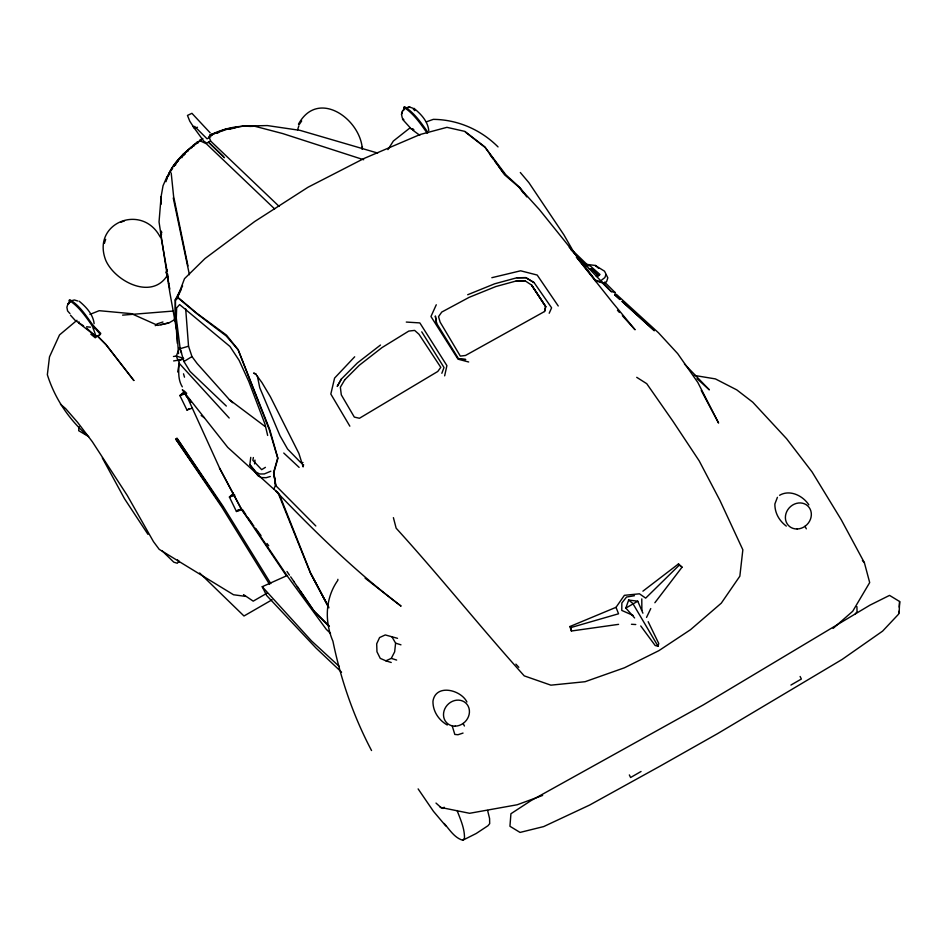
<?xml version="1.0" encoding="UTF-8"?>
<svg xmlns="http://www.w3.org/2000/svg" width="947" height="947" viewBox="0 0 947 947"><rect width="100%" height="100%" fill="white"/><g stroke="black" fill="none" stroke-linecap="round" stroke-linejoin="round"><path stroke-width="1.42" d="M257.276 375.734L259.774 387.773L280.004 435.786L287.58 449.044L300.968 462.799L302.993 462.55M362.334 149.2C360.547 118.908 317.896 88.438 298.471 124.187M362.322 149.366L362.37 146.596M161.25 234.051L161.239 231.175L161.179 237.91L167.074 271.102M899.117 613.088L899.65 601.534L889.541 595.391L869.95 605.157L703.337 704.888L531.018 800.617L510.93 813.733L509.936 826.281L520.045 832.425L543.685 826.577L589.626 805.057L659.988 766.182L717.4 733.736L842.12 659.443L882.616 631.116L898.656 614.082L898.881 611.288M337.878 579.315L337.783 580.404C325.176 598.149 324.466 621.54 332.918 641.202C340.766 679.295 353.349 716.11 371.544 750.533M899.212 607.11L899.65 601.534M160.86 234.276L161.085 231.435M161.227 235.483L161.475 232.631M79.063 426.588L78.696 430.696L88.698 436.603M254.601 463.888L254.98 460.076M391.928 636.786L395.597 643.143L394.65 651.832L391.289 658.378L385.879 660.817L380.256 658.378L376.965 651.761L376.693 643.818L379.593 637.544L385.263 634.94L397.527 638.325M270.297 476.507L266.178 477.702L261.419 477.572L257.88 475.678L249.842 464.681L250.754 457.377M179.066 359.327C179.208 368.62 177.006 378.244 182.298 386.838M177.681 371.993L179.196 363.139M166.636 179.09C172.603 161.629 188.323 149.366 202.741 138.771C187.399 149.448 170.803 162.837 165.997 181.706M253.37 457.531L252.849 460.313L261.668 469.665L265.409 467.345M303.561 464.657L303.123 466.883L298.897 453.459L270.392 396.769L261.857 382.446L256.033 374.55L253.607 373.047L256.057 373.935M444.652 375.841L446.901 365.601L419.852 322.915L406.287 322.063M640.752 625.955L655.17 645.499L658.047 646.233L658.733 643.451L648.162 621.682M544.537 311.516L545.638 306.508L531.61 285.094L525.017 280.75L516.151 280.987L495.755 286.574L469.203 297.311L441.764 312.06L438.544 316.618L440.106 322.087L460.313 356.096L465.51 355.468L544.537 311.516L545.756 306.698L531.539 285.047L545.638 306.508M315.825 525.976L275.565 485.397L273.825 472.707L277.909 458.301L269.729 429.547L238.099 349.609L226.487 335.131L196.585 313.102L177.562 297.086L184.499 278.678L205.014 258.543L254.636 221.562L308.012 187.246L364.074 158.457L420.077 134.521L446.937 127.336L464.859 131.396L484.828 146.868L504.55 174.781L519.299 187.447L539.447 209.666L581.363 261.715L596.515 281.827L576.309 256.862L612.413 302.353L635.07 329.757L622.357 315.694M168.59 175.692L169.335 173.1L172.626 168.4M68.018 303.727L70.776 300.957L68.373 304.129L68.042 303.596L66.882 307.242L67.58 310.924L69.971 313.611M104.395 243.343L105.662 239.354M297.607 129.739L298.885 125.762M401.54 114.267L402.712 110.621M634.608 617.953L625.837 608.081L628.654 600.055L637.757 601.203L642.906 613.171M441.847 373.296L444.013 367.495L421.746 331.841M167.122 176.414L163.038 185.73L161.097 196.68L159.037 221.941L169.797 292.303L176.544 329.734M436.271 304.768L430.956 316.511L458.028 359.185L468.67 361.991M413.259 129.147L412.785 130.165L419.805 135.314M328.893 607.867L310.415 573.065L277.921 492.487L273.766 489.149L275.79 484.852L273.588 472.446L277.696 458.028L269.197 429.441L238.23 349.964L226.262 336.007L196.94 313.717L177.929 297.832L175.491 300.495L175.479 313.066L178.533 353.645M646.541 617.408L650.767 608.578M181.149 289.604L177.562 297.086L175.242 299.891L175.242 312.569L177.326 343.335M168.886 283.532L166.21 272.156L167.323 269.919M777.416 497.329L774.871 503.982C774.753 513.037 779.203 520.708 786.306 526.106M79.075 321.873L78.577 322.832L95.801 336.268L99.033 335.546L100.773 333.403L92.984 325.354M175.242 299.891L182.593 285.958M173.869 166.281L174.816 164.553L175.751 164.837M341.417 378.966L337.215 386.435L341.429 378.978L357.362 362.961L380.493 345.028M387.95 149.626L393.336 141.056L409.802 128.058L413.709 129.846L409.802 128.058M167.027 275.861C151.331 300.27 114.859 281.188 105.768 260.342C91.113 222.794 142.228 202.646 160.173 237.01M299.311 124.424L301.679 120.979M618.58 624.357L571.396 631.01L569.905 626.535L616.024 607.323L624.381 595.332L639.474 593.805L645.676 598.137L679.366 565.051L682.041 567.194L654.874 602.73M174.272 166.056L179.208 159.001L183.73 155.272M179.894 158.386L180.972 157.048L182.002 157.628M69.569 300.258L69.96 299.773C83.443 307.811 89.882 323.377 100.465 334.362L96.203 336.824L86.651 328.147M404.274 107.236L404.665 106.751C414.431 112.871 421.427 123.181 428.044 132.568L427.144 133.089C420.527 123.702 413.531 113.391 403.765 107.26L404.061 109.876M174.757 164.636L182.972 154.527L196.905 142.322M179.007 561.169L177.29 563.252L173.798 562.175L162.115 550.834M444.107 807.199L443.066 808.442L441.148 807.696L435.999 803.068M444.167 823.464C449.6 829.643 454.477 837.894 462.787 840.249L464.492 838.178C464.681 828.495 460.491 819.415 457.093 810.537M855.33 613.869L857.047 611.786L856.917 606.636M176.746 162.351L177.847 161.061M354.675 356.794L334.587 378.09L330.823 394.047L349.845 426.174M603.618 284.431L606.719 281.318L607.82 277.802L606.269 274.76M405.47 107.934L410.004 107.118L405.423 107.958L402.676 110.621L401.504 114.267L402.25 117.925L403.836 119.724M155.237 325.697L157.178 323.85L162.943 321.992M274.63 208.92L206.387 143.79L199.568 140.558L202.634 138.451M184.038 391.774L179.906 395.574L186.95 410.004L192.407 408.157M233.53 493.257L229.411 497.045L236.442 511.487L241.911 509.64M238.514 509.593L236.442 511.487L241.248 508.717M76.944 320.311L59.519 334.918L49.493 356.877L47.35 374.728C54.819 398.379 68.48 418.692 86.84 435.17M600.422 281.034L604.873 277.554L606.068 274.228L604.517 271.185L595.296 265.456L585.625 264.249M642.918 591.165L678.466 563.938L682.041 567.194M625.837 608.081L637.757 601.203M833.111 628.406L852.702 611.277L869.689 582.571L864.386 562.707L841.267 519.785L812.088 471.973L786.59 438.71L752.758 402.191L736.766 389.88L715.423 378.907L693.808 375.332M198.03 141.683L196.716 142.535L197.805 143.34M193.152 145.613L194.419 144.465M226.321 406.062L189.992 371.378L183.931 361.505L191.981 356.581L188.536 346.223L185.683 308.829M197.485 127.265L194.384 128.259L189.802 121.24L187.47 115.439L191.921 113.32L210.187 132.876M210.921 136.581L207.062 138.807L194.597 126.365M210.435 141.008L206.73 143.139L203.735 141.079L192.774 126.081M161.535 234.643L160.564 232.311L161.156 231.968M96.203 336.824L92.439 326.111L93.339 325.59M93.386 328.929L94.664 328.195M175.976 318.855L168.696 323.057L157.758 325.401L131.515 313.67L99.198 310.687L89.918 314.404M186.95 410.004L189.412 408.583M467.688 294.742L494.677 283.792L516.944 277.755L525.845 277.649L534.084 282.585L551.604 307.811L549.201 313.232M233.708 494.571L229.411 497.045L234.868 495.198M267.09 593.142L253.216 601.144L243.521 594.621M272.049 599.806L243.983 616L199.651 572.982M641.048 771.485L630.607 777.511L629.341 774.93M790.923 685.06L801.363 679.035L800.108 676.454M779.582 495.281C789.834 489.279 802.807 495.612 808.821 504.822M199.568 140.558L202.031 139.15M596.302 276.524L600.019 274.535L590.111 265.811L584.962 265.468M462.787 840.249L476.175 833.514L487.989 825.725L489.694 823.641L489.575 818.48L487.61 810.443M341.571 672.181L315.99 648.008L266.616 595.474L262.236 586.714L287 575.61L326.265 629.317L330.515 633.425M270.842 471.204L264.331 473.938L259.667 473.997L256.128 472.103L249.842 464.681M210.329 134.983C223.397 128.638 237.886 125.182 252.435 126.413M209.772 135.314L225.398 129.266L243.083 126.105L267.35 125.572L300.033 130.366L377.664 153.047M120.683 222.308L124.471 220.852M229.328 129.254L236.075 127.608M542.619 795.433L517.204 804.761L469.605 813.295L440.201 807.341M426.351 121.843L433.3 119.358C457.65 119.594 480.91 129.692 498.039 146.915M209.879 135.125L226.333 129.526M186.737 393.254L179.906 395.574L185.198 392.52L184.629 391.289L182.274 389.821L227.742 447.375L273.766 489.149M463.036 733.073L457.993 734.73L454.82 734.446L452.287 726.136M183.931 361.505L180.167 348.674L188.536 346.223M569.905 626.535L571.077 627.506L618.545 613.786L616.024 607.323M182.132 359.588L173.621 360.925M71.96 300.637L74.328 299.974L77.772 300.992M160.824 324.703L168.649 322.832M491.836 277.696L520.625 270.795L537.186 275.044L558.245 305.988M634.466 595.722L626.547 597.036L621.848 603.002L621.788 610.424L633.034 615.384M173.467 356.498L176.367 356.048L183.647 358.392L178.024 360.712L176.367 356.048L179.504 347.573L181.575 352.982M227.73 129.313L230.523 128.899M160.564 232.311L161.89 232.193M122.601 315.138L173.348 311.042M516.151 281.01L525.017 280.75M516.932 277.743L525.845 277.649L534.061 282.597M243.083 126.105L250.991 126.425M631.46 624.274L635.768 624.535M458.668 359.043L465.746 359.505L458.691 359.02L436.567 323.282L435.336 315.978L436.603 323.27M86.627 326.751L90.474 327.188M245.664 596.397L233.518 594.752L159.203 549.343L153.473 541.637L127.241 495.423L92.297 441.669L77.559 422.303L65.592 408.559L60.466 404.203M187.115 151.662L186.263 151.532L188.417 150.798M589.152 268.96L591.863 269.398L598.859 275.624M615.325 295.05L614.958 292.398L611.064 291.498L570.911 249.688M252.967 125.785L282.62 133.539L363.66 159.735M190.951 147.412L191.862 147.661M412.43 107.994L409.104 107.023M395.597 643.143L400.96 644.824M391.289 658.378L396.639 660.071M385.879 660.817L391.241 662.498M594.882 279.921L602.848 282.561M594.74 280.407L602.694 283.046L611.407 291.676M193.105 145.329L194.135 145.909M185.482 154.041L184.452 153.461L183.138 154.325L184.168 154.906M447.268 725.011C438.71 720.075 432.72 711.28 432.968 701.147C435.762 683.556 460.822 689.641 466.918 701.987M636.727 377.332L646.742 383.689L672.962 421.285L699.194 460.869L719.98 500.525L742.85 549.793L739.844 576.19L721.294 603.156L690.529 629.684L658.875 650.66L624.452 667.789L585.08 681.71L550.894 685.166L524.236 675.874C480.614 627.435 440 576.415 396.154 528.201L393.396 517.654M204.386 417.816L201.143 415.52M83.573 325.863L75.192 320.406L70.516 315.244M569.254 247.321L587.093 264.533M191.981 356.581L197.189 363.589L229.423 399.705L265.065 426.47M465.356 132.071L485.172 147.495L505.84 174.781L519.844 187.565L526.769 196.905M365.104 578.155L401.09 606.139C355.67 571.751 314.96 531.859 275.601 490.818M90.817 334.161L95.339 337.842M628.654 600.055L632.797 603.44L658.047 646.233M595.296 265.456L598.587 268.25M413.815 108.23C420.823 113.912 427.902 121.263 428.766 130.65M79.181 301.205C86.141 306.946 93.078 314.309 94.132 323.625M622.132 301.489L654.377 330.74L622.155 301.442M696.992 378.622L709.362 389.856L684.456 364.027M616.343 294.316L658.485 332.788L677.697 353.633L697.821 382.458L718.584 423.049L701.242 390.495M339.357 666.534L311.421 640.835L262.236 586.714M229.423 399.705L232.666 402.712M279.093 206.375L210.838 141.245L208.778 136.475M283.757 453.033L299.122 467.392M208.6 142.157L223.575 156.705M208.506 142.216L224.463 157.735M329.402 626.145L313.919 610.874L297.322 586.56M591.224 268.664L598.445 275.885M604.636 282.076L614.958 292.398M602.694 283.046L608.495 288.835M328.751 626.109L314.38 611.691L300.258 590.987M97.79 336.292L105.969 344.578L133.835 380.481L105.969 344.578L97.695 336.256M409.885 127.383L402.499 119.275M445.753 825.902L433.454 811.33L418.124 788.91M862.397 560.541L864.386 562.707M515.902 664.119L518.826 667.327M179.468 363.601L229.186 418.018M617.468 310.285L619.421 312.451M413.2 108.881L414.822 110.681M520.317 172.508L528.9 182.664L563.938 234.903L574.805 253.938M177.539 559.902L179.374 562.08M678.466 563.938L679.366 565.051M253.926 526.118L241.532 509.533L219.455 468.067M255.702 528.497L261.017 535.6M267.007 543.471L268.747 545.792M489.729 154.266L493.245 159.013M495.009 161.392L496.773 163.772M498.524 166.151L503.816 173.277M519.299 187.447L523.679 193.389M147.957 534.333L124.554 498.797L102.323 457.91M290.693 576.83L294.008 581.695M286.988 571.503L289.474 575.16M293.629 581.245L298.601 588.549M242.385 509.462L245.699 514.363M248.173 518.033L252.304 524.165M254.779 527.834L287 575.61M241.023 508.515L286.195 575.492M92.439 326.111C85.81 316.724 78.826 306.414 69.06 300.294L69.356 302.898M218.402 132.734L216.484 132.687L216.851 133.243M270.806 583.601L223.172 506.456L176.864 438.118L222.533 506.823L175.586 438.852L221.906 507.19L269.528 584.335M212.436 135.243L211.95 134.356L213.442 133.906M279.176 493.955L310.758 573.432L328.526 606.885M241.864 509.865L219.668 468.22L187.009 396.509M310.758 573.444L328.538 606.897M804.974 526.272L806.323 528.84M463.083 723.449L464.432 726.006M190.785 402.404C190.548 397.716 183.978 397.562 185.754 392.259M166.21 272.156L168.021 277.755M183.505 373.805L184.499 377.178M168.507 283.354L169.868 289.06M189.412 274.713L173.254 197.935M267.658 435.431L264.923 423.984L248.765 381.392L239.118 360.357L229.967 346.472L179.622 304.579L176.651 307.893L176.296 318.074L180.167 348.674M187.968 265.941L173.609 196.408L171.194 172.946M177.065 332.61L177.586 335.487M167.595 273.991L168.104 276.879M176.249 324.478L176.71 327.366M273.825 472.707L275.565 485.397M571.077 627.506L571.396 631.01M174.485 318.322L174.603 321.069M641.782 598.883L641.877 610.282M344.732 379.818L340.364 387.24L341.299 394.852L354.32 417.094L359.446 418.266L437.763 371.473L440.793 367.353L418.988 334.267L414.644 330.408L408.773 331.083L382.032 347.573L359.292 365.27L344.732 379.818M619.989 299.536L614.615 294.659L620.001 299.489M161.12 203.865L161.097 196.68L161.12 203.865M797.161 528.982A13.743 12.204 -45.9 0 0 810.159 509.155A13.743 12.204 -45.9 0 0 787.774 509.746A13.743 12.204 -45.9 0 0 797.161 528.982M455.258 726.148A13.743 12.204 -45.9 0 0 468.256 706.332A13.743 12.204 -45.9 0 0 445.883 706.912A13.743 12.204 -45.9 0 0 455.258 726.148"/></g></svg>
